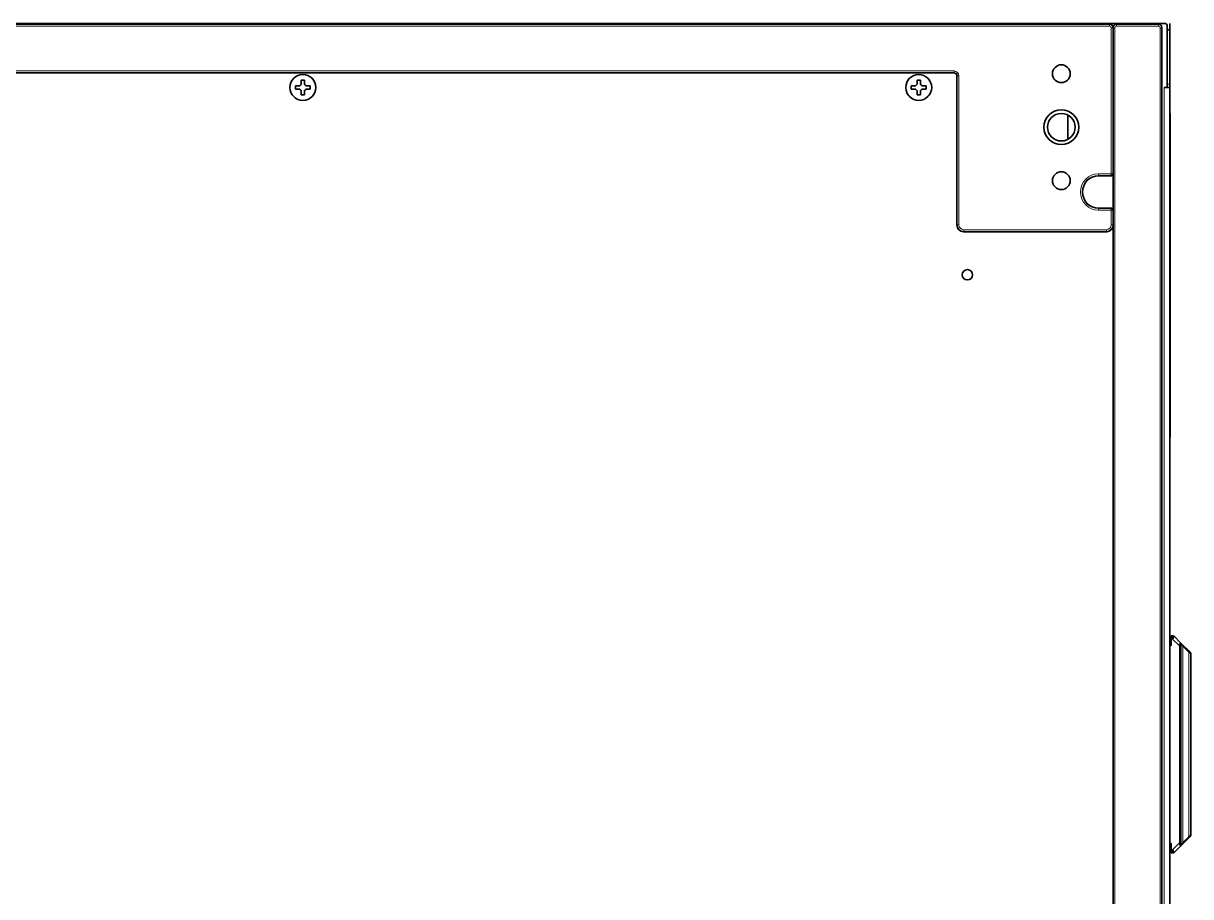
# Model space of a CAD drawing. Header units: inches. Extents: x -1096 to 3103, y -191 to 3207.
# Drawn here: x 1441.9 to 1802, y 2778.4 to 3047.9 of the extents above; entities that cross this region are included whole.
import ezdxf

# ---------------------------------------------------------------- set-up
doc = ezdxf.new("R2010")
doc.units = ezdxf.units.IN

msp = doc.modelspace()

# ---------------------------------------------------------------- linework, layer by layer
at = {"lineweight": 35}
for p, q in [((1793.81, 3047.94), (1262.41, 3047.94)), ((1279.11, 3047.64), (1777.11, 3047.64)), ((1779.11, 3047.64), (1792.11, 3047.64)), ((1794.41, 3047.94), (1794.41, 3047.74)), ((1794.81, 3028.14), (1794.81, 3046.94)), ((1795.61, 3047.94), (1795.61, 3045.93)), ((1778.11, 3046.64), (1778.11, 3001.39)), ((1778.11, 2620.64), (1778.11, 3046.64)), ((1793.11, 3046.64), (1793.11, 2620.64)), ((1794.81, 3045.93), (1795.61, 3045.93)), ((1795.61, 3045.93), (1795.61, 3029.14)), ((1728.91, 3032.64), (1327.31, 3032.64)), ((1527.61, 3030.44), (1528.11, 3030.44)), ((1528.11, 3030.44), (1528.61, 3030.44)), ((1717.61, 3030.44), (1718.11, 3030.44)), ((1718.11, 3030.44), (1718.61, 3030.44)), ((1729.91, 2985.64), (1729.91, 3031.64)), ((1795.61, 3029.14), (1795.61, 3028.14)), ((1528.11, 3025.84), (1527.61, 3025.84)), ((1528.61, 3025.84), (1528.11, 3025.84)), ((1718.11, 3025.84), (1717.61, 3025.84)), ((1718.61, 3025.84), (1718.11, 3025.84)), ((1793.81, 3028.14), (1793.81, 3028.14)), ((1794.81, 3028.14), (1793.81, 3028.14)), ((1793.81, 3028.14), (1795.61, 3028.14)), ((1794.41, 3028.14), (1794.41, 3028.14)), ((1795.61, 2455.28), (1795.61, 3028.14)), ((1764.11, 3019.64), (1764.11, 3012.14)), ((1795.61, 3020.14), (1795.64, 3020.14)), ((1795.64, 3020.14), (1795.64, 3018.14)), ((1795.64, 3018.14), (1795.64, 2922.14)), ((1777.61, 3000.89), (1773.61, 3000.89)), ((1773.61, 2990.89), (1777.61, 2990.89)), ((1778.11, 2990.39), (1778.11, 2985.64)), ((1776.11, 2983.64), (1731.9, 2983.64)), ((1795.64, 2922.14), (1795.64, 2920.14)), ((1795.64, 2920.14), (1795.61, 2920.14)), ((1795.76, 2855.9), (1795.61, 2855.9)), ((1796.53, 2858.91), (1796.01, 2858.9)), ((1796.01, 2857.9), (1796.01, 2858.9)), ((1796.01, 2857.9), (1796.01, 2856.15)), ((1798.86, 2856.8), (1796.89, 2858.77)), ((1798.86, 2856.8), (1799.59, 2856.07)), ((1799.01, 2855.79), (1799.01, 2856.45)), ((1799.59, 2856.07), (1801.42, 2854.24)), ((1799.01, 2795.02), (1799.01, 2855.79)), ((1801.42, 2854.24), (1801.86, 2853.8)), ((1802.01, 2797.36), (1802.01, 2853.45)), ((1795.76, 2794.91), (1795.61, 2794.91)), ((1796.01, 2794.66), (1796.01, 2792.91)), ((1799.59, 2794.74), (1798.86, 2794.01)), ((1799.01, 2794.36), (1799.01, 2795.02)), ((1801.42, 2796.57), (1799.59, 2794.74)), ((1801.86, 2797.01), (1801.42, 2796.57)), ((1796.01, 2791.9), (1796.01, 2792.91)), ((1796.53, 2791.9), (1796.01, 2791.9)), ((1796.54, 2791.9), (1796.53, 2791.9)), ((1796.89, 2792.04), (1798.86, 2794.01))]:
    msp.add_line(p, q, dxfattribs=at)
at = {"lineweight": 13}
for p, q in [((1279.21, 3047.54), (1777, 3047.54)), ((1777, 3047.04), (1279.21, 3047.04)), ((1777, 3047.54), (1777.11, 3047.64)), ((1777, 3047.54), (1777, 3047.04)), ((1779.11, 3047.64), (1779.16, 3047.59)), ((1779.16, 3047.59), (1792.05, 3047.59)), ((1779.16, 3047.59), (1779.16, 3047.09)), ((1792.05, 3047.09), (1779.16, 3047.09)), ((1792.05, 3047.59), (1792.11, 3047.64)), ((1792.05, 3047.59), (1792.05, 3047.09)), ((1778, 3046.54), (1777.5, 3046.54)), ((1777.5, 3001.5), (1777.5, 3046.54)), ((1778.11, 3046.64), (1778, 3046.54)), ((1778, 3046.54), (1778, 3001.5)), ((1778.16, 3046.59), (1778.11, 3046.64)), ((1778.16, 3046.59), (1778.66, 3046.59)), ((1778.16, 2620.69), (1778.16, 3046.59)), ((1778.66, 3046.59), (1778.66, 2620.69)), ((1792.55, 3046.59), (1793.05, 3046.59)), ((1792.55, 2620.69), (1792.55, 3046.59)), ((1793.11, 3046.64), (1793.05, 3046.59)), ((1793.05, 3046.59), (1793.05, 2620.69)), ((1327.2, 3033.25), (1729.01, 3033.25)), ((1729.01, 3032.75), (1327.2, 3032.75)), ((1728.91, 3032.64), (1729.01, 3032.75)), ((1729.01, 3032.75), (1729.01, 3033.25)), ((1730.01, 3031.75), (1729.91, 3031.64)), ((1730.01, 3031.75), (1730.51, 3031.75)), ((1730.01, 2985.74), (1730.01, 3031.75)), ((1730.51, 3031.75), (1730.51, 2985.74)), ((1794.81, 3029.14), (1795.61, 3029.14)), ((1793.81, 2456.19), (1793.81, 3028.14)), ((1795.64, 3018.14), (1795.61, 3018.14)), ((1773.61, 3001.5), (1777.5, 3001.5)), ((1773.61, 3001), (1773.61, 3001.5)), ((1773.61, 3001), (1773.61, 3000.89)), ((1777.5, 3001), (1773.61, 3001)), ((1778, 3001.5), (1777.5, 3001.5)), ((1777.5, 3001), (1777.5, 3001.5)), ((1777.61, 3000.89), (1777.5, 3001)), ((1778, 3001.5), (1778.11, 3001.39)), ((1773.61, 2990.79), (1773.61, 2990.89)), ((1773.61, 2990.79), (1777.5, 2990.79)), ((1773.61, 2990.79), (1773.61, 2990.29)), ((1777.5, 2990.29), (1773.61, 2990.29)), ((1777.5, 2990.79), (1777.61, 2990.89)), ((1777.5, 2990.79), (1777.5, 2990.29)), ((1778, 2990.29), (1777.5, 2990.29)), ((1777.5, 2985.74), (1777.5, 2990.29)), ((1778.11, 2990.39), (1778, 2990.29)), ((1778, 2990.29), (1778, 2985.74)), ((1729.91, 2985.64), (1730.01, 2985.74)), ((1730.01, 2985.74), (1730.51, 2985.74)), ((1778, 2985.74), (1777.5, 2985.74)), ((1778, 2985.74), (1778.11, 2985.64)), ((1732.01, 2983.75), (1731.9, 2983.64)), ((1732.01, 2983.75), (1732.01, 2984.25)), ((1732.01, 2984.25), (1776, 2984.25)), ((1776, 2983.75), (1732.01, 2983.75)), ((1776, 2983.75), (1776, 2984.25)), ((1776.11, 2983.64), (1776, 2983.75)), ((1795.61, 2922.14), (1795.64, 2922.14)), ((1796.44, 2857.91), (1796.01, 2857.9)), ((1798.56, 2855.79), (1796.44, 2857.91)), ((1796.53, 2858.91), (1796.54, 2858.91)), ((1798.56, 2855.79), (1799.01, 2855.79)), ((1798.56, 2795.02), (1798.56, 2855.79)), ((1799.02, 2853.4), (1799.01, 2853.4)), ((1799.02, 2853.4), (1799.02, 2797.4)), ((1799.59, 2855.71), (1801.42, 2853.89)), ((1799.59, 2855.71), (1799.59, 2795.09)), ((1801.42, 2796.92), (1801.42, 2853.89)), ((1796.44, 2792.9), (1798.56, 2795.02)), ((1798.56, 2795.02), (1799.01, 2795.02)), ((1799.02, 2797.4), (1799.01, 2797.4)), ((1801.42, 2796.92), (1799.59, 2795.09)), ((1796.44, 2792.9), (1796.01, 2792.91))]:
    msp.add_line(p, q, dxfattribs=at)
at = {"lineweight": 35}
for centre, radius in [((1762.11, 3032.39), 2.75), ((1528.11, 3028.14), 4), ((1718.11, 3028.14), 4), ((1762.11, 3015.89), 5.38), ((1762.11, 3015.89), 4.25), ((1762.11, 2999.39), 2.75), ((1733.11, 2970.34), 1.6)]:
    msp.add_circle(centre, radius, dxfattribs=at)
at = {"lineweight": 13}
for centre in [(1528.11, 3028.14), (1718.11, 3028.14)]:
    msp.add_circle(centre, 3.95, dxfattribs=at)
at = {"lineweight": 35}
for centre, radius, start, end in [((1793.81, 3046.94), 1, 0, 90), ((1773.61, 2995.89), 5, 90, 270), ((1795.76, 2856.15), 0.25, 271, 0), ((1796.54, 2858.41), 0.502, 49.7672, 90), ((1798.51, 2856.45), 0.5, 0, 45), ((1801.51, 2853.45), 0.5, 0, 45), ((1795.76, 2794.66), 0.25, 0, 89), ((1801.51, 2797.36), 0.5, 315, 0), ((1798.51, 2794.36), 0.5, 315, 0)]:
    msp.add_arc(centre, radius, start, end, dxfattribs=at)
at = {"lineweight": 13}
for radius in [5.61, 5.11]:
    msp.add_arc((1773.61, 2995.89), radius, 90, 270, dxfattribs=at)
for centre, major_axis, ratio, start_param, end_param in [((1777, 3046.54), (-0.707, -0.707), 0.999999, 2.356803, 3.926382), ((1777, 3046.54), (-0.354, -0.354), 0.998783, 2.356803, 3.926382), ((1779.16, 3046.59), (0.707, -0.707), 1, 2.356347, 3.926839), ((1779.16, 3046.59), (0.354, -0.354), 0.999695, 2.356347, 3.926839), ((1792.05, 3046.59), (-0.707, -0.707), 1, 2.356347, 3.926839), ((1792.05, 3046.59), (-0.354, -0.354), 0.999695, 2.356347, 3.926839), ((1729.01, 3031.74), (1.06, 1.06), 0.998783, 5.498396, 7.067974), ((1729.01, 3031.74), (-0.709, -0.709), 0.997569, 2.356803, 3.926382), ((1777.5, 3001.5), (0.354, 0.354), 0.998783, 3.9276, 5.497178), ((1777.5, 2990.29), (-0.354, 0.354), 0.998783, 3.9276, 5.497178), ((1732.01, 2985.75), (-1.42, -1.42), 0.999391, 5.498396, 7.067974), ((1732.01, 2985.75), (1.06, 1.06), 0.998783, 2.356803, 3.926382), ((1776, 2985.75), (-1.06, 1.06), 0.998783, 2.356803, 3.926382), ((1776, 2985.75), (1.42, -1.42), 0.999391, 5.498396, 7.067974), ((1799.24, 2855.71), (0.354, 0.354), 0.57735, 5.235988, 6.283185), ((1801.07, 2853.89), (0.354, 0.354), 0.57735, 5.235988, 6.283185), ((1799.24, 2795.09), (0.354, -0.354), 0.57735, 0, 1.047198), ((1801.07, 2796.92), (0.354, -0.354), 0.57735, 0, 1.047198)]:
    msp.add_ellipse(centre, major_axis=major_axis, ratio=ratio, start_param=start_param, end_param=end_param, dxfattribs=at)
at = {"lineweight": 35}
for centre, major_axis, ratio, start_param, end_param in [((1777.11, 3046.64), (-0.708, -0.708), 0.998783, 2.356803, 3.926382), ((1779.11, 3046.64), (0.707, -0.707), 0.999695, 2.356347, 3.926839), ((1792.11, 3046.64), (-0.707, -0.707), 0.999695, 2.356347, 3.926839), ((1728.91, 3031.64), (0.708, 0.708), 0.998783, 5.498396, 7.067974), ((1777.61, 3001.39), (-0.354, 0.354), 0.998783, 2.356803, 3.926382), ((1777.61, 2990.39), (-0.354, -0.354), 0.998783, 2.356803, 3.926382), ((1731.91, 2985.64), (1.42, 1.42), 0.998783, 2.356803, 3.926382), ((1776.1, 2985.64), (-1.42, 1.42), 0.998783, 2.356803, 3.926382)]:
    msp.add_ellipse(centre, major_axis=major_axis, ratio=ratio, start_param=start_param, end_param=end_param, dxfattribs=at)
for points, degree in [([(1527.11, 3028.64), (1527.13, 3028.67), (1527.18, 3028.72), (1527.26, 3028.79), (1527.33, 3028.86), (1527.4, 3028.93), (1527.47, 3029), (1527.54, 3029.07), (1527.58, 3029.12), (1527.61, 3029.14)], 3), ([(1527.61, 3029.14), (1527.61, 3029.19), (1527.61, 3029.3), (1527.61, 3029.46), (1527.61, 3029.62), (1527.61, 3029.78), (1527.61, 3029.93), (1527.61, 3030.09), (1527.61, 3030.25), (1527.61, 3030.38), (1527.61, 3030.44)], 3), ([(1528.61, 3029.14), (1528.63, 3029.12), (1528.68, 3029.07), (1528.75, 3029), (1528.82, 3028.93), (1528.89, 3028.86), (1528.96, 3028.78), (1529.03, 3028.71), (1529.08, 3028.66), (1529.11, 3028.64)], 3), ([(1717.11, 3028.64), (1717.13, 3028.67), (1717.18, 3028.72), (1717.26, 3028.79), (1717.33, 3028.86), (1717.4, 3028.93), (1717.47, 3029), (1717.54, 3029.07), (1717.58, 3029.12), (1717.61, 3029.14)], 3), ([(1717.61, 3029.14), (1717.61, 3029.19), (1717.61, 3029.3), (1717.61, 3029.46), (1717.61, 3029.62), (1717.61, 3029.78), (1717.61, 3029.93), (1717.61, 3030.09), (1717.61, 3030.25), (1717.61, 3030.38), (1717.61, 3030.44)], 3), ([(1718.61, 3029.14), (1718.63, 3029.12), (1718.68, 3029.07), (1718.75, 3029), (1718.82, 3028.93), (1718.89, 3028.86), (1718.96, 3028.78), (1719.03, 3028.71), (1719.08, 3028.66), (1719.11, 3028.64)], 3), ([(1525.81, 3027.64), (1525.81, 3027.81), (1525.81, 3028.14), (1525.81, 3028.47), (1525.81, 3028.64)], 3), ([(1527.11, 3027.64), (1527.05, 3027.64), (1526.94, 3027.64), (1526.78, 3027.64), (1526.62, 3027.64), (1526.47, 3027.64), (1526.32, 3027.64), (1526.16, 3027.64), (1525.99, 3027.64), (1525.87, 3027.64), (1525.81, 3027.64)], 3), ([(1527.61, 3027.14), (1527.58, 3027.16), (1527.53, 3027.21), (1527.46, 3027.28), (1527.39, 3027.35), (1527.32, 3027.43), (1527.25, 3027.5), (1527.18, 3027.57), (1527.13, 3027.62), (1527.11, 3027.64)], 3), ([(1529.11, 3027.64), (1529.08, 3027.61), (1529.03, 3027.56), (1528.95, 3027.49), (1528.88, 3027.42), (1528.81, 3027.35), (1528.74, 3027.28), (1528.68, 3027.21), (1528.63, 3027.16), (1528.61, 3027.14)], 3), ([(1528.61, 3027.14), (1528.61, 3027.09), (1528.61, 3026.98), (1528.61, 3026.82), (1528.61, 3026.66), (1528.61, 3026.5), (1528.61, 3026.35), (1528.61, 3026.19), (1528.61, 3026.03), (1528.61, 3025.9), (1528.61, 3025.84)], 3), ([(1529.11, 3028.64), (1529.16, 3028.64), (1529.27, 3028.64), (1529.43, 3028.64), (1529.59, 3028.64), (1529.74, 3028.64), (1529.9, 3028.64), (1530.05, 3028.64), (1530.22, 3028.64), (1530.34, 3028.64), (1530.41, 3028.64)], 3), ([(1530.41, 3028.64), (1530.41, 3028.47), (1530.41, 3028.14), (1530.41, 3027.81), (1530.41, 3027.64)], 3), ([(1715.81, 3027.64), (1715.81, 3027.81), (1715.81, 3028.14), (1715.81, 3028.47), (1715.81, 3028.64)], 3), ([(1717.11, 3027.64), (1717.05, 3027.64), (1716.94, 3027.64), (1716.78, 3027.64), (1716.62, 3027.64), (1716.47, 3027.64), (1716.32, 3027.64), (1716.16, 3027.64), (1715.99, 3027.64), (1715.87, 3027.64), (1715.81, 3027.64)], 3), ([(1717.61, 3027.14), (1717.58, 3027.16), (1717.53, 3027.21), (1717.46, 3027.28), (1717.39, 3027.35), (1717.32, 3027.43), (1717.25, 3027.5), (1717.18, 3027.57), (1717.13, 3027.62), (1717.11, 3027.64)], 3), ([(1719.11, 3027.64), (1719.08, 3027.61), (1719.03, 3027.56), (1718.95, 3027.49), (1718.88, 3027.42), (1718.81, 3027.35), (1718.74, 3027.28), (1718.68, 3027.21), (1718.63, 3027.16), (1718.61, 3027.14)], 3), ([(1718.61, 3027.14), (1718.61, 3027.09), (1718.61, 3026.98), (1718.61, 3026.82), (1718.61, 3026.66), (1718.61, 3026.5), (1718.61, 3026.35), (1718.61, 3026.19), (1718.61, 3026.03), (1718.61, 3025.9), (1718.61, 3025.84)], 3), ([(1719.11, 3028.64), (1719.16, 3028.64), (1719.27, 3028.64), (1719.43, 3028.64), (1719.59, 3028.64), (1719.74, 3028.64), (1719.9, 3028.64), (1720.05, 3028.64), (1720.22, 3028.64), (1720.34, 3028.64), (1720.41, 3028.64)], 3), ([(1720.41, 3028.64), (1720.41, 3028.47), (1720.41, 3028.14), (1720.41, 3027.81), (1720.41, 3027.64)], 3), ([(1796.88, 2858.68), (1796.86, 2858.8), (1796.8, 2858.84)], 2), ([(1796.89, 2858.77), (1796.89, 2858.77), (1796.89, 2858.77)], 2), ([(1798.56, 2855.79), (1798.57, 2855.83), (1798.59, 2855.9), (1798.63, 2856), (1798.66, 2856.1), (1798.69, 2856.2), (1798.72, 2856.29), (1798.75, 2856.38), (1798.77, 2856.45), (1798.79, 2856.52), (1798.81, 2856.59), (1798.82, 2856.64), (1798.84, 2856.69), (1798.85, 2856.73), (1798.85, 2856.76), (1798.86, 2856.78), (1798.86, 2856.8), (1798.86, 2856.8), (1798.86, 2856.8)], 3), ([(1798.86, 2794.01), (1798.86, 2794.01), (1798.86, 2794.01), (1798.86, 2794.03), (1798.85, 2794.05), (1798.85, 2794.08), (1798.84, 2794.12), (1798.82, 2794.17), (1798.81, 2794.22), (1798.79, 2794.28), (1798.77, 2794.35), (1798.75, 2794.43), (1798.72, 2794.52), (1798.69, 2794.61), (1798.66, 2794.7), (1798.63, 2794.81), (1798.59, 2794.91), (1798.57, 2794.98), (1798.56, 2795.02)], 3), ([(1796.44, 2792.9), (1796.46, 2792.87), (1796.49, 2792.82), (1796.54, 2792.74), (1796.59, 2792.66), (1796.64, 2792.58), (1796.68, 2792.51), (1796.72, 2792.44), (1796.76, 2792.37), (1796.79, 2792.31), (1796.82, 2792.26), (1796.84, 2792.21), (1796.86, 2792.16), (1796.88, 2792.12), (1796.89, 2792.09), (1796.9, 2792.07), (1796.9, 2792.05), (1796.9, 2792.04), (1796.89, 2792.04)], 3), ([(1796.44, 2792.9), (1796.45, 2792.87), (1796.46, 2792.8), (1796.48, 2792.71), (1796.49, 2792.62), (1796.5, 2792.53), (1796.52, 2792.44), (1796.53, 2792.36), (1796.54, 2792.28), (1796.54, 2792.21), (1796.55, 2792.15), (1796.55, 2792.09), (1796.56, 2792.04), (1796.56, 2791.99), (1796.55, 2791.96), (1796.55, 2791.93), (1796.54, 2791.91), (1796.54, 2791.9), (1796.54, 2791.9)], 3), ([(1796.82, 2791.98), (1796.87, 2792.02), (1796.88, 2792.13)], 2)]:
    msp.add_open_spline(points, degree=degree, dxfattribs=at)
for points, knots in [([(1528.61, 3030.44), (1528.61, 3030.24), (1528.61, 3030.03), (1528.61, 3029.7), (1528.61, 3029.59), (1528.61, 3029.37), (1528.61, 3029.26), (1528.61, 3029.14)], [0, 0, 0, 0, 0.5, 0.5, 0.75, 0.75, 1, 1, 1, 1]), ([(1718.61, 3030.44), (1718.61, 3030.24), (1718.61, 3030.03), (1718.61, 3029.7), (1718.61, 3029.59), (1718.61, 3029.37), (1718.61, 3029.26), (1718.61, 3029.14)], [0, 0, 0, 0, 0.5, 0.5, 0.75, 0.75, 1, 1, 1, 1]), ([(1525.81, 3028.64), (1526.01, 3028.64), (1526.22, 3028.64), (1526.54, 3028.64), (1526.65, 3028.64), (1526.88, 3028.64), (1526.99, 3028.64), (1527.11, 3028.64)], [0, 0, 0, 0, 0.5, 0.5, 0.75, 0.75, 1, 1, 1, 1]), ([(1527.61, 3025.84), (1527.61, 3026.04), (1527.61, 3026.25), (1527.61, 3026.58), (1527.61, 3026.69), (1527.61, 3026.91), (1527.61, 3027.03), (1527.61, 3027.14)], [0, 0, 0, 0, 0.5, 0.5, 0.75, 0.75, 1, 1, 1, 1]), ([(1530.41, 3027.64), (1530.2, 3027.64), (1529.99, 3027.64), (1529.67, 3027.64), (1529.56, 3027.64), (1529.33, 3027.64), (1529.22, 3027.64), (1529.11, 3027.64)], [0, 0, 0, 0, 0.5, 0.5, 0.75, 0.75, 1, 1, 1, 1]), ([(1715.81, 3028.64), (1716.01, 3028.64), (1716.22, 3028.64), (1716.54, 3028.64), (1716.65, 3028.64), (1716.88, 3028.64), (1716.99, 3028.64), (1717.11, 3028.64)], [0, 0, 0, 0, 0.5, 0.5, 0.75, 0.75, 1, 1, 1, 1]), ([(1717.61, 3025.84), (1717.61, 3026.04), (1717.61, 3026.25), (1717.61, 3026.58), (1717.61, 3026.69), (1717.61, 3026.91), (1717.61, 3027.03), (1717.61, 3027.14)], [0, 0, 0, 0, 0.5, 0.5, 0.75, 0.75, 1, 1, 1, 1]), ([(1720.41, 3027.64), (1720.2, 3027.64), (1719.99, 3027.64), (1719.67, 3027.64), (1719.56, 3027.64), (1719.33, 3027.64), (1719.22, 3027.64), (1719.11, 3027.64)], [0, 0, 0, 0, 0.5, 0.5, 0.75, 0.75, 1, 1, 1, 1]), ([(1796.54, 2858.91), (1796.54, 2858.91), (1796.54, 2858.91), (1796.54, 2858.91), (1796.54, 2858.9), (1796.55, 2858.88), (1796.55, 2858.85), (1796.56, 2858.82), (1796.56, 2858.77), (1796.55, 2858.72), (1796.55, 2858.66), (1796.54, 2858.6), (1796.54, 2858.53), (1796.53, 2858.45), (1796.52, 2858.37), (1796.51, 2858.28), (1796.49, 2858.2), (1796.48, 2858.1), (1796.46, 2858.01), (1796.45, 2857.94), (1796.44, 2857.91)], [0, 0, 0, 0, 0.000006, 0.000006, 0.062506, 0.125005, 0.187505, 0.250005, 0.312504, 0.375004, 0.437503, 0.500003, 0.562503, 0.625002, 0.687502, 0.750002, 0.812501, 0.875001, 0.9375, 1, 1, 1, 1]), ([(1796.89, 2858.77), (1796.89, 2858.77), (1796.89, 2858.77), (1796.9, 2858.76), (1796.9, 2858.76), (1796.9, 2858.74), (1796.89, 2858.72), (1796.88, 2858.69), (1796.87, 2858.65), (1796.85, 2858.61), (1796.82, 2858.56), (1796.79, 2858.5), (1796.76, 2858.44), (1796.72, 2858.37), (1796.68, 2858.3), (1796.64, 2858.23), (1796.59, 2858.15), (1796.55, 2858.08), (1796.49, 2857.99), (1796.46, 2857.94), (1796.44, 2857.91)], [0, 0, 0, 0, 0.000002, 0.000002, 0.062502, 0.125002, 0.187502, 0.250002, 0.312501, 0.375001, 0.437501, 0.500001, 0.562501, 0.625001, 0.687501, 0.750001, 0.8125, 0.875, 0.9375, 1, 1, 1, 1]), ([(1798.98, 2855.79), (1798.98, 2855.89), (1798.98, 2856.07), (1798.97, 2856.29), (1798.97, 2856.45), (1798.97, 2856.54), (1798.97, 2856.61), (1798.97, 2856.62), (1798.97, 2856.62)], [0, 0, 0, 0, 0.240746, 0.484523, 0.609484, 0.737216, 0.867828, 1, 1, 1, 1]), ([(1801.42, 2853.89), (1801.46, 2853.86), (1801.53, 2853.8), (1801.62, 2853.73), (1801.71, 2853.67), (1801.78, 2853.62), (1801.84, 2853.57), (1801.89, 2853.53), (1801.93, 2853.5), (1801.97, 2853.48), (1801.99, 2853.46), (1802, 2853.45), (1802.01, 2853.45), (1802.01, 2853.45)], [0, 0, 0, 0, 0.091517, 0.183034, 0.274551, 0.366068, 0.457584, 0.549101, 0.640618, 0.732135, 0.823652, 0.915169, 1, 1, 1, 1]), ([(1798.97, 2794.19), (1798.97, 2794.19), (1798.97, 2794.2), (1798.97, 2794.27), (1798.97, 2794.36), (1798.97, 2794.51), (1798.98, 2794.74), (1798.98, 2794.92), (1798.98, 2795.02)], [0, 0, 0, 0, 0.132199, 0.26283, 0.390572, 0.515533, 0.759291, 1, 1, 1, 1]), ([(1802.01, 2797.36), (1802.01, 2797.36), (1802, 2797.36), (1801.99, 2797.35), (1801.97, 2797.33), (1801.94, 2797.31), (1801.89, 2797.28), (1801.84, 2797.24), (1801.78, 2797.19), (1801.71, 2797.14), (1801.62, 2797.07), (1801.53, 2797), (1801.46, 2796.95), (1801.42, 2796.92)], [0, 0, 0, 0, 0.084746, 0.176271, 0.267797, 0.359322, 0.450847, 0.542373, 0.633898, 0.725424, 0.816949, 0.908475, 1, 1, 1, 1]), ([(1796.89, 2792.04), (1796.89, 2792.04), (1796.89, 2792.03), (1796.88, 2792.03), (1796.87, 2792.02), (1796.86, 2792.01), (1796.85, 2792.01), (1796.85, 2792), (1796.84, 2791.99), (1796.83, 2791.99), (1796.82, 2791.98), (1796.82, 2791.98), (1796.81, 2791.97), (1796.8, 2791.97), (1796.79, 2791.97), (1796.79, 2791.96), (1796.78, 2791.96), (1796.77, 2791.95), (1796.77, 2791.95), (1796.76, 2791.95), (1796.75, 2791.94), (1796.75, 2791.94), (1796.74, 2791.94), (1796.74, 2791.94), (1796.72, 2791.93), (1796.7, 2791.92), (1796.66, 2791.91), (1796.64, 2791.91), (1796.62, 2791.9), (1796.6, 2791.9), (1796.59, 2791.9), (1796.57, 2791.9), (1796.56, 2791.9), (1796.55, 2791.9), (1796.54, 2791.9), (1796.54, 2791.9)], [0, 0, 0, 0, 0.028542, 0.056466, 0.083774, 0.110464, 0.136537, 0.161992, 0.186829, 0.211047, 0.234647, 0.257628, 0.27999, 0.301733, 0.322856, 0.34336, 0.363245, 0.382511, 0.401157, 0.419185, 0.436595, 0.453386, 0.469561, 0.485119, 0.500061, 0.599501, 0.6828, 0.749992, 0.796833, 0.838799, 0.876051, 0.909164, 0.939364, 0.968717, 1, 1, 1, 1])]:
    msp.add_open_spline(points, degree=3, knots=knots, dxfattribs=at)
msp.add_rational_spline([(1796.89, 2858.77), (1796.8, 2858.86), (1796.67, 2858.91), (1796.54, 2858.91)], [1.04084697923, 0.98638317713, 0.986384340281, 1.04085046868], degree=3, dxfattribs=at)
at = {"lineweight": 13}
for points, knots in [([(1799.01, 2856.45), (1799.01, 2856.45), (1799.01, 2856.44), (1799.02, 2856.43), (1799.03, 2856.42), (1799.05, 2856.39), (1799.08, 2856.36), (1799.11, 2856.31), (1799.15, 2856.26), (1799.2, 2856.2), (1799.26, 2856.13), (1799.33, 2856.04), (1799.41, 2855.95), (1799.49, 2855.84), (1799.56, 2855.76), (1799.59, 2855.71)], [0, 0, 0, 0, 0.05742, 0.119063, 0.18251, 0.247984, 0.315828, 0.386368, 0.460029, 0.537275, 0.618572, 0.704246, 0.795964, 0.89451, 1, 1, 1, 1]), ([(1799.59, 2795.09), (1799.56, 2795.05), (1799.5, 2794.97), (1799.41, 2794.87), (1799.34, 2794.77), (1799.27, 2794.69), (1799.21, 2794.62), (1799.16, 2794.56), (1799.12, 2794.5), (1799.08, 2794.46), (1799.06, 2794.42), (1799.03, 2794.4), (1799.02, 2794.38), (1799.01, 2794.36), (1799.01, 2794.36), (1799.01, 2794.36)], [0, 0, 0, 0, 0.102468, 0.196393, 0.285548, 0.370103, 0.450517, 0.527214, 0.600655, 0.671255, 0.739424, 0.805186, 0.87108, 0.937945, 1, 1, 1, 1])]:
    msp.add_open_spline(points, degree=3, knots=knots, dxfattribs=at)

doc.saveas('drawing.dxf')
